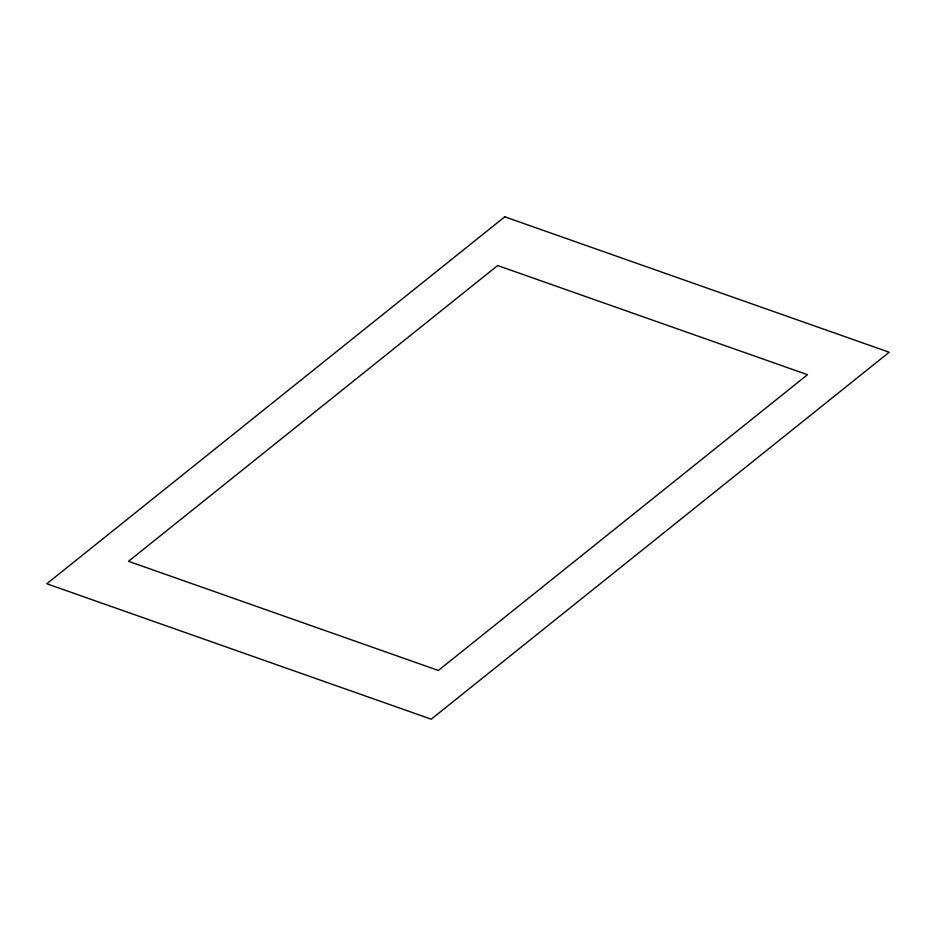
<?xml version="1.0" encoding="UTF-8"?>
<svg xmlns="http://www.w3.org/2000/svg" width="936" height="936" viewBox="0 0 936 936"><rect width="100%" height="100%" fill="white"/><g stroke="black" fill="none" stroke-linecap="round" stroke-linejoin="round"><path stroke-width="1.4" d="M504.773 216.813L46.8 583.76L431.227 719.187L889.2 352.24L504.773 216.813M497.648 265.543L128.513 561.308L438.352 670.457L807.487 374.692L497.648 265.543"/></g></svg>
